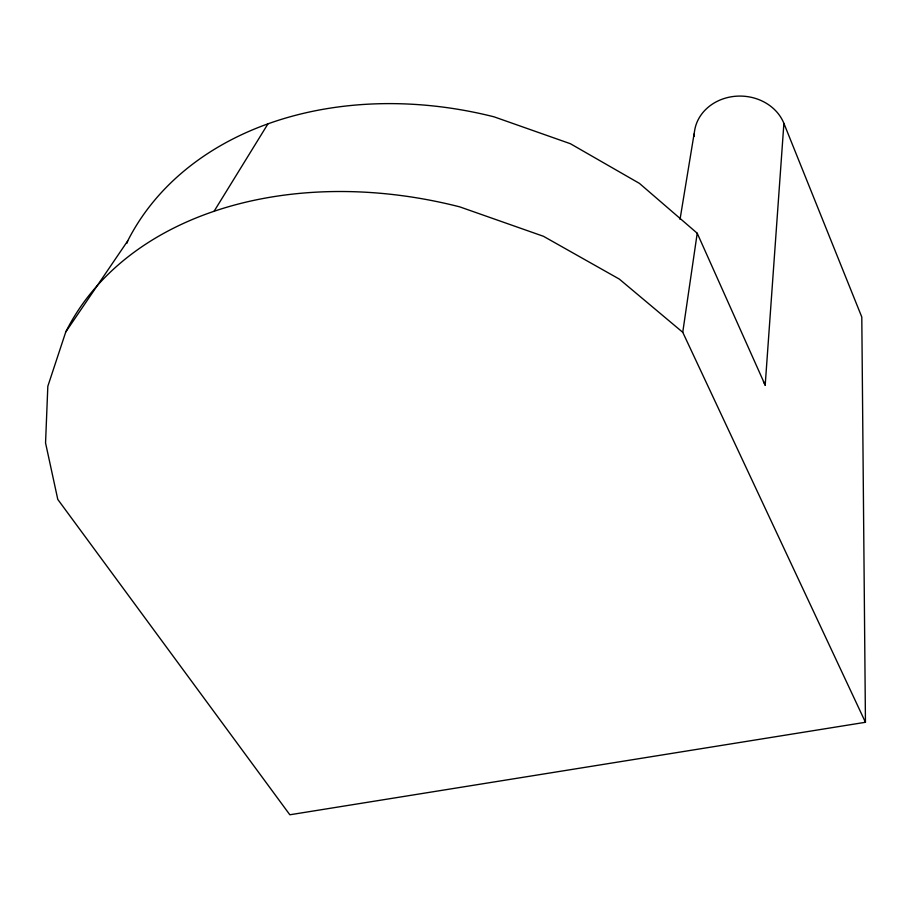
<?xml version="1.0" encoding="UTF-8"?>
<svg xmlns="http://www.w3.org/2000/svg" width="911" height="911" viewBox="0 0 911 911"><rect width="100%" height="100%" fill="white"/><g stroke="black" fill="none" stroke-linecap="round" stroke-linejoin="round"><path stroke-width="1.37" d="M763.452 381.675A58.725 45.983 7.5 0 1 765.194 385.159L783.904 123.384A46.165 40.369 2.1 0 0 736.122 96.213A46.165 40.369 2.1 0 0 694.763 129.817L680.027 219.38M865.45 722.286L682.749 332.299L697.222 233.239L639.442 183.396L570.4 143.722L494.069 116.836A344.472 265.545 18.7 0 0 127.734 240.857L65.763 331.957L47.828 386.287L45.55 442.928L57.792 499.433L289.846 814.776L865.45 722.286L861.795 317.039L783.904 123.384M126.868 243.351L127.734 240.857M214.108 211.238L268.016 123.759M682.749 332.299L619.286 279.073L543.48 236.302L459.816 206.888A373.521 273.425 18.7 0 0 65.763 331.957M697.222 233.239L765.194 385.159M694.216 136.365A46.165 40.369 2.1 0 1 694.284 133.723"/></g></svg>
